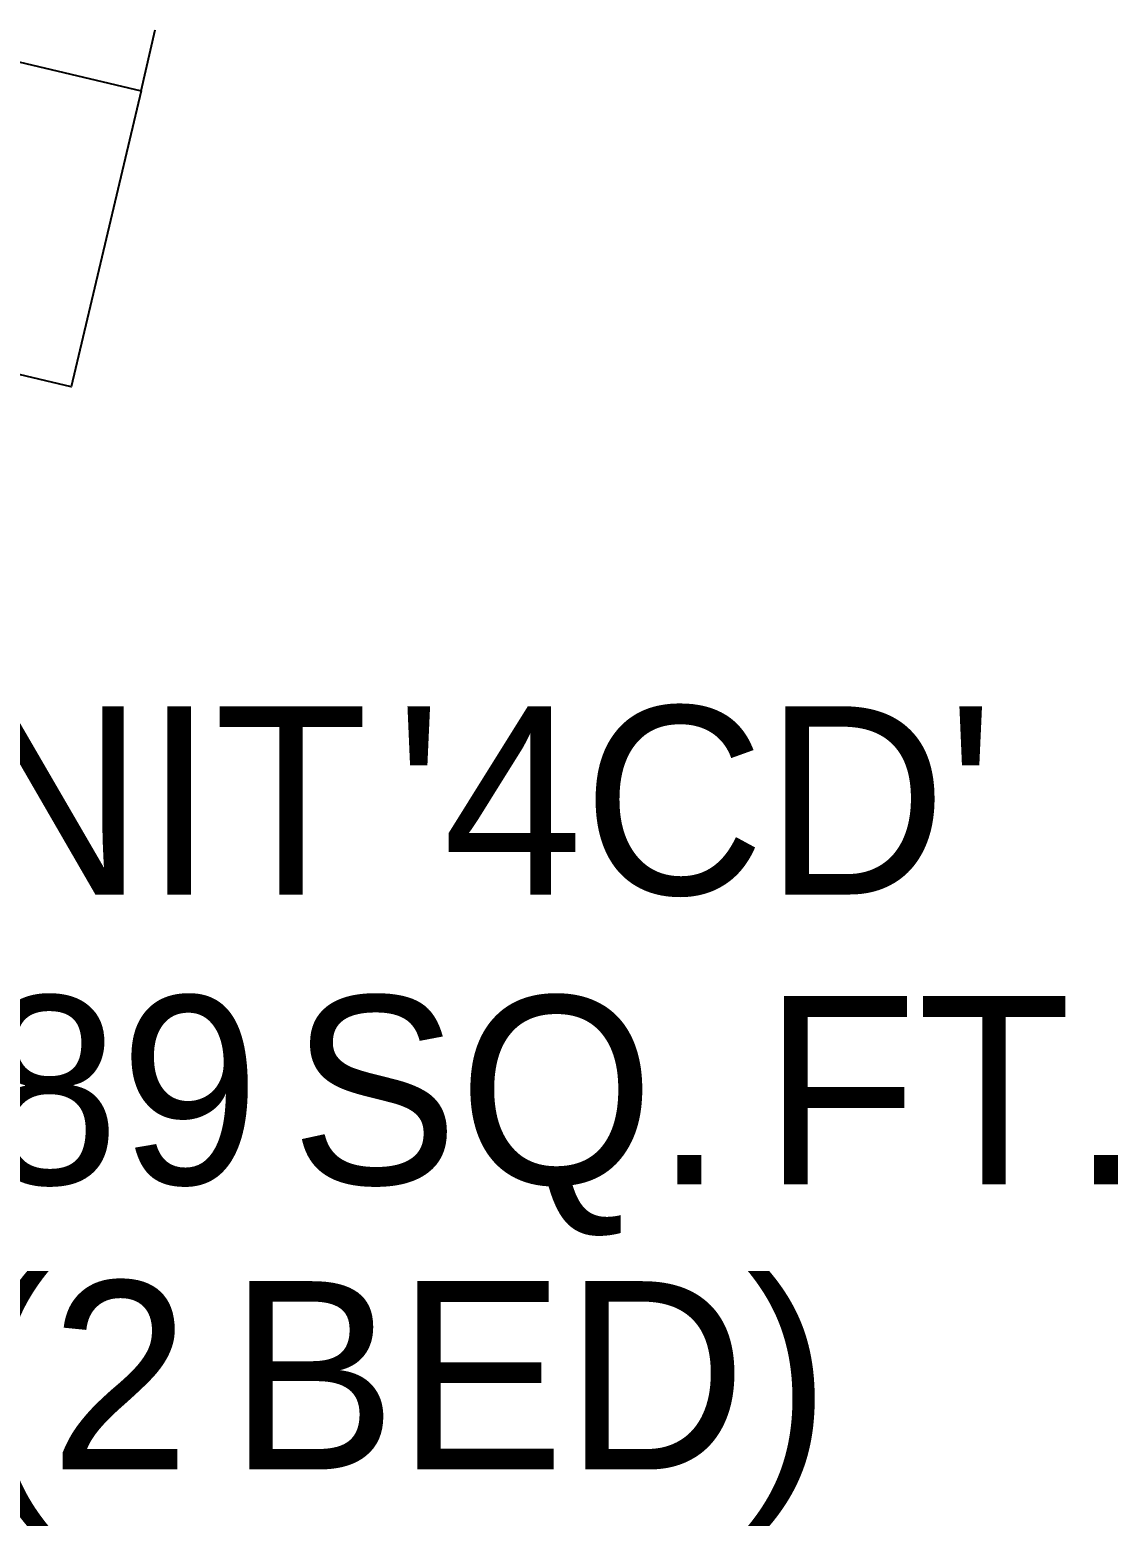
# Model space of a CAD drawing. Header units: feet. Extents: x -84 to 198, y -22 to 181.
# Drawn here: x 105.35 to 114.86, y 132.28 to 145.36 of the extents above; entities that cross this region are included whole.
import ezdxf
from ezdxf.enums import TextEntityAlignment as Align

# ---------------------------------------------------------------- set-up
doc = ezdxf.new("R2010")
doc.units = ezdxf.units.FT
doc.layers.add('A-LINEA', color=7, linetype='CONTINUOUS')
doc.layers.add('A-TEXTO-PDF', color=3, linetype='CONTINUOUS')

msp = doc.modelspace()

# ---------------------------------------------------------------- linework, layer by layer
at = {"layer": 'A-LINEA'}
msp.add_line((106.32, 144.8311), (106.44, 145.3644), dxfattribs=at)
msp.add_lwpolyline([(105.0267, 145.1378), (106.32, 144.8311), (105.7067, 142.2444), (104.4133, 142.5511), (105.0267, 145.1378)], dxfattribs=at)

# ---------------------------------------------------------------- texts
at = {"layer": 'A-TEXTO-PDF'}
for s, p in [('UNIT', (105.7334, 137.8052)), ("'4CD'", (111.1561, 137.8052)), ('1,489', (104.6006, 135.2718)), ('SQ.', (109.5192, 135.2718)), ('FT.', (113.4069, 135.2718)), ('(2', (105.7679, 132.7785)), ('BED)', (109.7122, 132.7785))]:
    msp.add_text(s, height=1.646, dxfattribs=at).set_placement(p, align=Align.CENTER)

doc.saveas('drawing.dxf')
